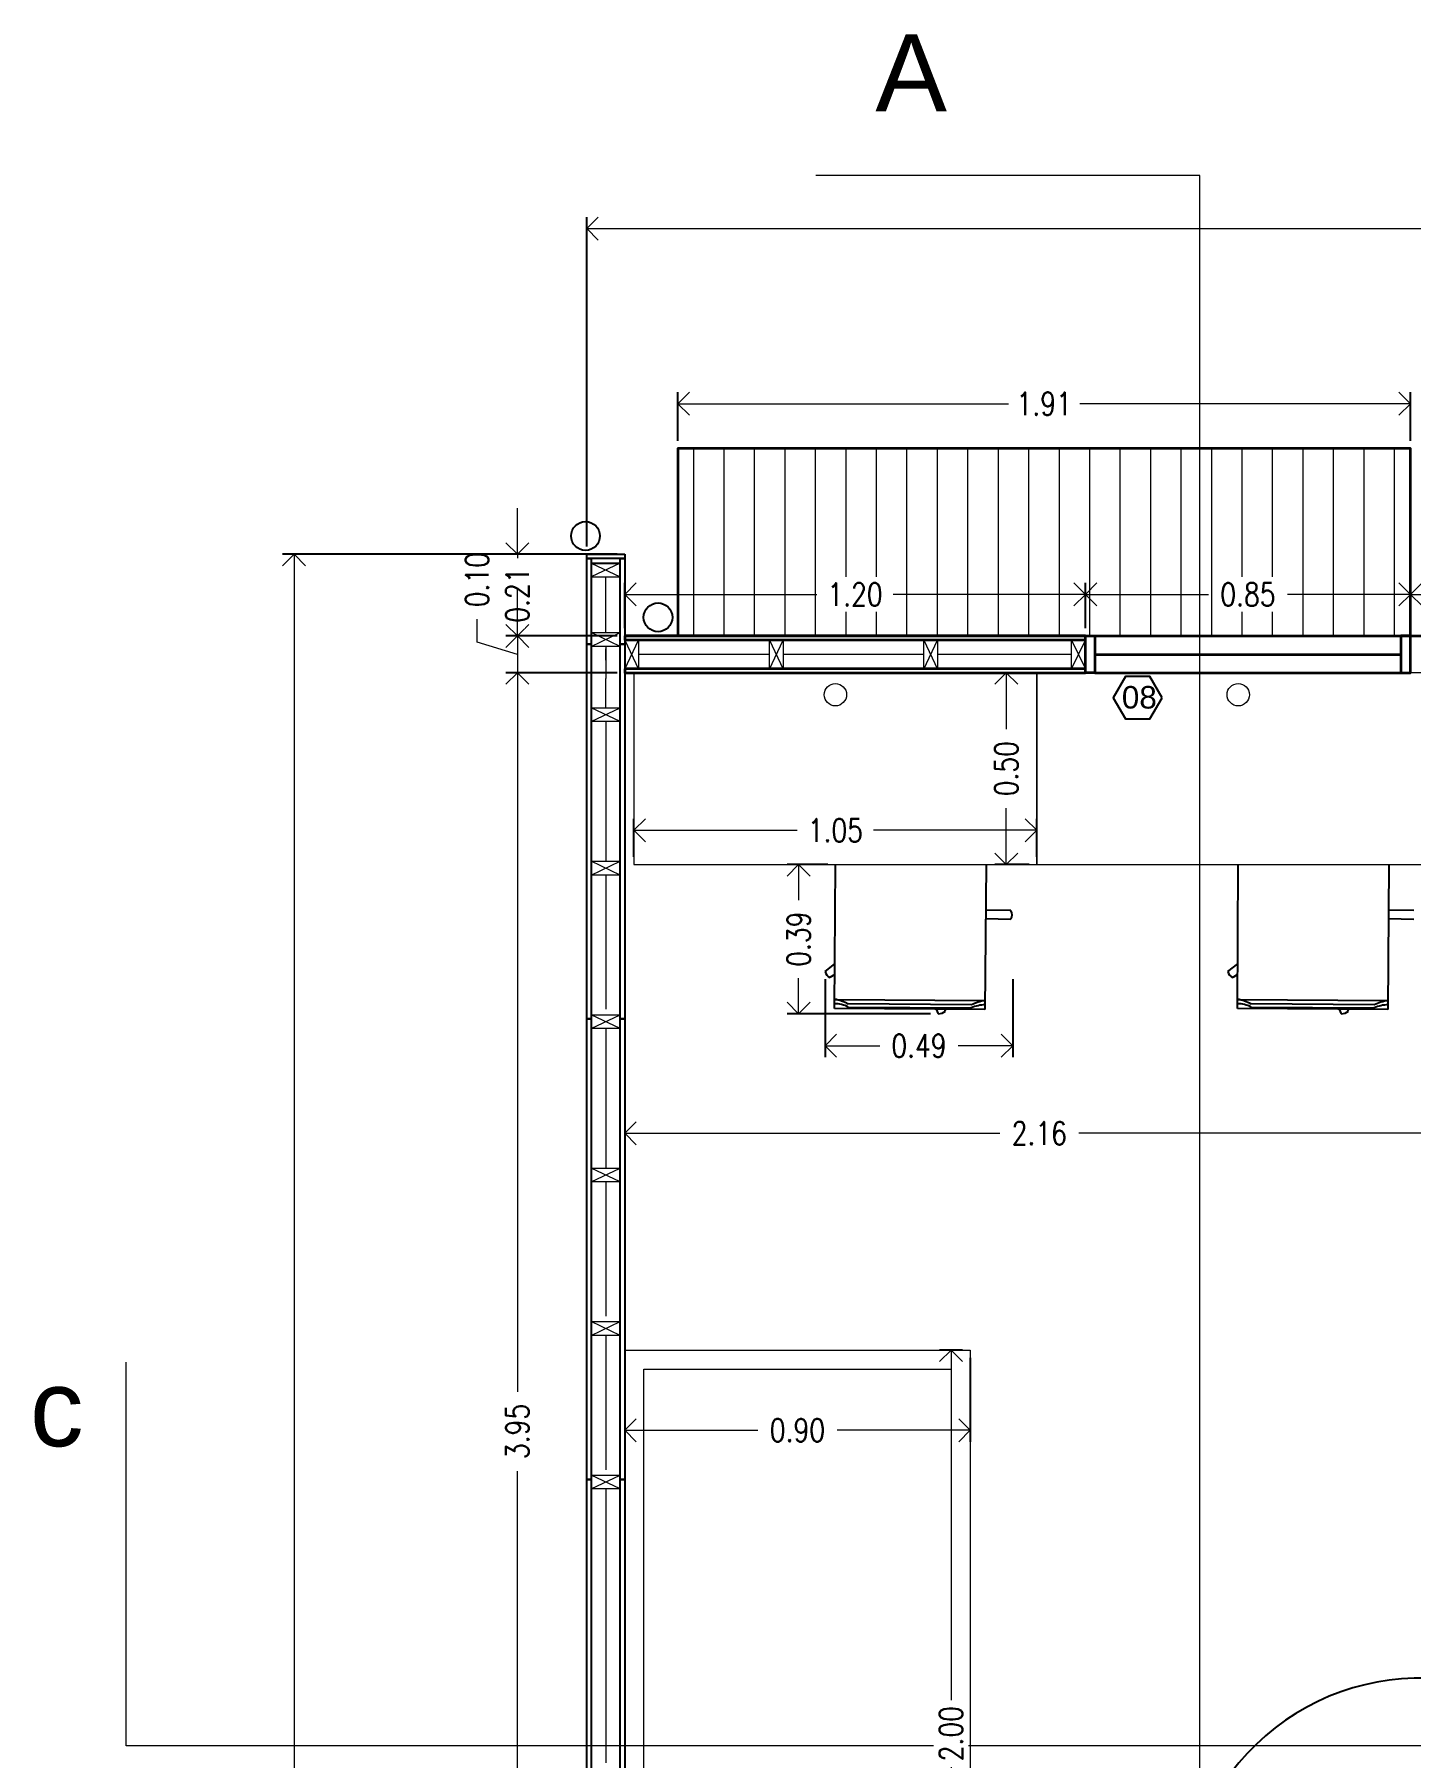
# Model space of a CAD drawing. Header units: inches. Extents: x -102.5 to -49.9, y 36.2 to 69.9.
# Drawn here: x -84.01 to -80.426, y 65.368 to 69.859 of the extents above; entities that cross this region are included whole.
import ezdxf

# ---------------------------------------------------------------- set-up
doc = ezdxf.new("R2010")
doc.units = ezdxf.units.IN
doc.header["$MEASUREMENT"] = 0
doc.linetypes.add('CENTER', pattern=[2, 1.25, -0.25, 0.25, -0.25])
doc.layers.get('DEFPOINTS').update_dxf_attribs({"color": 210})
for name, color, linetype, lineweight in [('A-ANNO-DIMS', 3, 'Continuous', 18), ('A-DETL-MCUT', 4, 'Continuous', 25), ('A-DOOR-FULL', 4, 'Continuous', 25), ('A-ELEV-MBE1', 7, 'Continuous', 35), ('A-ELEV-MBE2', 4, 'Continuous', 25), ('A-FLOR-PATT', 8, 'Continuous', 18), ('A-FURN', 8, 'Continuous', 18), ('A-SECT-MCUT', 7, 'Continuous', 35), ('A-WALL-PATT', 8, 'Continuous', 18), ('A-WALL-STUD', 3, 'Continuous', 18), ('arredi', 7, 'Continuous', 20)]:
    doc.layers.add(name, color=color, linetype=linetype, lineweight=lineweight)
doc.styles.add('E-ROMANS', font='romans.shx', dxfattribs={"width": 0.8})
doc.styles.get("Standard").update_dxf_attribs({"font": 'Arial.ttf'})
doc.dimstyles.new('Fabio1', dxfattribs={"dimscale": 0.001, "dimtxt": 60, "dimasz": 60, "dimexe": 30, "dimexo": 20, "dimgap": 30, "dimtad": 0, "dimzin": 0, "dimdsep": 46, "dimtxsty": 'E-ROMANS', "dimblk": 'OPEN90', "dimcen": 90, "dimclrd": 3, "dimclre": 3, "dimclrt": 3, "dimadec": 0, "dimazin": 0, "dimtfac": 1, "dimtmove": 1, "dimatfit": 3, "dimldrblk": 'OPEN90', "dimfxl": 1, "dimtfill": 1, "dimtolj": 1, "dimtzin": 0, "dimlwd": -1, "dimarcsym": 0})

# ---------------------------------------------------------------- blocks, each defined once
blk = doc.blocks.new('_Open90')
at = {"color": 0, "linetype": 'ByBlock', "lineweight": -2}
for p, q in [((0, 0), (-1, 0)), ((-0.5, 0.5), (0, 0)), ((0, 0), (-0.5, -0.5))]:
    blk.add_line(p, q, dxfattribs=at)
blk = doc.blocks.new('*D1555')
at = {"layer": 'A-ANNO-DIMS', "color": 3, "lineweight": -2, "transparency": 16777216}
for p, q in [((-81.5927, 66.4303), (-81.6527, 66.4303)), ((-81.5927, 64.4306), (-81.6527, 64.4306))]:
    blk.add_line(p, q, dxfattribs=at)
at = {"layer": 'A-ANNO-DIMS', "color": 3, "transparency": 16777216}
for p, q in [((-81.6227, 66.3703), (-81.6227, 65.5336)), ((-81.6227, 64.4906), (-81.6227, 65.3273))]:
    blk.add_line(p, q, dxfattribs=at)
at = {"layer": 'DEFPOINTS', "color": 0, "transparency": 16777216}
for p in [(-81.5727, 66.4303), (-81.6227, 64.4306), (-81.5727, 64.4306)]:
    blk.add_point(p, dxfattribs=at)
at = {"layer": 'A-ANNO-DIMS', "color": 3, "transparency": 16777216, "xscale": 0.06, "yscale": 0.06, "zscale": 0.06}
for p, rotation in [((-81.6227, 66.4303), 90), ((-81.6227, 64.4306), 270)]:
    blk.add_blockref('_Open90', p, dxfattribs=dict(at, rotation=rotation))
at = {"layer": 'A-ANNO-DIMS', "color": 3, "transparency": 16777216, "insert": (-81.6227, 65.4304), "char_height": 0.06, "attachment_point": 5, "rotation": 90, "style": 'E-ROMANS', "bg_fill": 3, "box_fill_scale": 1.25, "bg_fill_color": 256, "bg_fill_true_color": 13158600, "bg_fill_transparency": 0}
blk.add_mtext('\\A1;2.00', dxfattribs=at)
blk = doc.blocks.new('*D1556')
at = {"layer": 'A-ANNO-DIMS', "color": 3, "lineweight": -2, "transparency": 16777216}
for p, q in [((-82.4728, 66.4103), (-82.4728, 66.1912)), ((-81.5727, 66.4103), (-81.5727, 66.1912))]:
    blk.add_line(p, q, dxfattribs=at)
at = {"layer": 'A-ANNO-DIMS', "color": 3, "transparency": 16777216}
for p, q in [((-82.4128, 66.2212), (-82.1259, 66.2212)), ((-81.6327, 66.2212), (-81.9196, 66.2212))]:
    blk.add_line(p, q, dxfattribs=at)
at = {"layer": 'DEFPOINTS', "color": 0, "transparency": 16777216}
for p in [(-82.4728, 66.4303), (-81.5727, 66.4303), (-81.5727, 66.2212)]:
    blk.add_point(p, dxfattribs=at)
at = {"layer": 'A-ANNO-DIMS', "color": 3, "transparency": 16777216, "xscale": 0.06, "yscale": 0.06, "zscale": 0.06, "rotation": 180}
blk.add_blockref('_Open90', (-82.4728, 66.2212), dxfattribs=at)
at = {"layer": 'A-ANNO-DIMS', "color": 3, "transparency": 16777216, "xscale": 0.06, "yscale": 0.06, "zscale": 0.06}
blk.add_blockref('_Open90', (-81.5727, 66.2212), dxfattribs=at)
at = {"layer": 'A-ANNO-DIMS', "color": 3, "transparency": 16777216, "insert": (-82.0228, 66.2212), "char_height": 0.06, "attachment_point": 5, "style": 'E-ROMANS', "bg_fill": 3, "box_fill_scale": 1.25, "bg_fill_color": 256, "bg_fill_true_color": 13158600, "bg_fill_transparency": 0}
blk.add_mtext('\\A1;0.90', dxfattribs=at)
blk = doc.blocks.new('*D1557')
at = {"layer": 'A-ANNO-DIMS', "color": 3, "lineweight": -2, "transparency": 16777216}
for p, q in [((-82.4487, 67.7154), (-82.4487, 67.8148)), ((-81.3992, 67.7154), (-81.3992, 67.8148))]:
    blk.add_line(p, q, dxfattribs=at)
at = {"layer": 'A-ANNO-DIMS', "color": 3, "transparency": 16777216}
for p, q in [((-82.3887, 67.7848), (-82.0237, 67.7848)), ((-81.4592, 67.7848), (-81.8243, 67.7848))]:
    blk.add_line(p, q, dxfattribs=at)
at = {"layer": 'DEFPOINTS', "color": 0, "transparency": 16777216}
for p in [(-81.3992, 67.7848), (-82.4487, 67.6954), (-81.3992, 67.6954)]:
    blk.add_point(p, dxfattribs=at)
at = {"layer": 'A-ANNO-DIMS', "color": 3, "transparency": 16777216, "xscale": 0.06, "yscale": 0.06, "zscale": 0.06, "rotation": 180}
blk.add_blockref('_Open90', (-82.4487, 67.7848), dxfattribs=at)
at = {"layer": 'A-ANNO-DIMS', "color": 3, "transparency": 16777216, "xscale": 0.06, "yscale": 0.06, "zscale": 0.06}
blk.add_blockref('_Open90', (-81.3992, 67.7848), dxfattribs=at)
at = {"layer": 'A-ANNO-DIMS', "color": 3, "transparency": 16777216, "insert": (-81.924, 67.7848), "char_height": 0.06, "attachment_point": 5, "style": 'E-ROMANS', "bg_fill": 3, "box_fill_scale": 1.25, "bg_fill_color": 256, "bg_fill_true_color": 13158600, "bg_fill_transparency": 0}
blk.add_mtext('\\A1;1.05', dxfattribs=at)
blk = doc.blocks.new('*D1558')
at = {"layer": 'A-ANNO-DIMS', "color": 3, "lineweight": -2, "transparency": 16777216}
for p, q in [((-81.4192, 68.1952), (-81.5088, 68.1952)), ((-81.4192, 67.6954), (-81.5088, 67.6954))]:
    blk.add_line(p, q, dxfattribs=at)
at = {"layer": 'A-ANNO-DIMS', "color": 3, "transparency": 16777216}
for p, q in [((-81.4788, 68.1352), (-81.4788, 68.0485)), ((-81.4788, 67.7554), (-81.4788, 67.8422))]:
    blk.add_line(p, q, dxfattribs=at)
at = {"layer": 'DEFPOINTS', "color": 0, "transparency": 16777216}
for p in [(-81.3992, 68.1952), (-81.4788, 67.6954), (-81.3992, 67.6954)]:
    blk.add_point(p, dxfattribs=at)
at = {"layer": 'A-ANNO-DIMS', "color": 3, "transparency": 16777216, "xscale": 0.06, "yscale": 0.06, "zscale": 0.06}
for p, rotation in [((-81.4788, 68.1952), 90), ((-81.4788, 67.6954), 270)]:
    blk.add_blockref('_Open90', p, dxfattribs=dict(at, rotation=rotation))
at = {"layer": 'A-ANNO-DIMS', "color": 3, "transparency": 16777216, "insert": (-81.4788, 67.9453), "char_height": 0.06, "attachment_point": 5, "rotation": 90, "style": 'E-ROMANS', "bg_fill": 3, "box_fill_scale": 1.25, "bg_fill_color": 256, "bg_fill_true_color": 13158600, "bg_fill_transparency": 0}
blk.add_mtext('\\A1;0.50', dxfattribs=at)
blk = doc.blocks.new('*D1559')
at = {"layer": 'A-ANNO-DIMS', "color": 3, "lineweight": -2, "transparency": 16777216}
for p, q in [((-82.4728, 68.1852), (-82.4728, 66.9652)), ((-80.3128, 68.1752), (-80.3128, 66.9652))]:
    blk.add_line(p, q, dxfattribs=at)
at = {"layer": 'A-ANNO-DIMS', "color": 3, "transparency": 16777216}
for p, q in [((-82.4128, 66.9952), (-81.4959, 66.9952)), ((-80.3728, 66.9952), (-81.2896, 66.9952))]:
    blk.add_line(p, q, dxfattribs=at)
at = {"layer": 'DEFPOINTS', "color": 0, "transparency": 16777216}
for p in [(-82.4728, 68.2052), (-80.3128, 68.1952), (-80.3128, 66.9952)]:
    blk.add_point(p, dxfattribs=at)
at = {"layer": 'A-ANNO-DIMS', "color": 3, "transparency": 16777216, "xscale": 0.06, "yscale": 0.06, "zscale": 0.06, "rotation": 180}
blk.add_blockref('_Open90', (-82.4728, 66.9952), dxfattribs=at)
at = {"layer": 'A-ANNO-DIMS', "color": 3, "transparency": 16777216, "xscale": 0.06, "yscale": 0.06, "zscale": 0.06}
blk.add_blockref('_Open90', (-80.3128, 66.9952), dxfattribs=at)
at = {"layer": 'A-ANNO-DIMS', "color": 3, "transparency": 16777216, "insert": (-81.3928, 66.9952), "char_height": 0.06, "attachment_point": 5, "style": 'E-ROMANS', "bg_fill": 3, "box_fill_scale": 1.25, "bg_fill_color": 256, "bg_fill_true_color": 13158600, "bg_fill_transparency": 0}
blk.add_mtext('\\A1;2.16', dxfattribs=at)
blk = doc.blocks.new('*D1560')
at = {"layer": 'A-ANNO-DIMS', "color": 3, "lineweight": -2, "transparency": 16777216}
for p, q in [((-81.9508, 67.3969), (-81.9508, 67.1932)), ((-81.4617, 67.3969), (-81.4617, 67.1932))]:
    blk.add_line(p, q, dxfattribs=at)
at = {"layer": 'A-ANNO-DIMS', "color": 3, "transparency": 16777216}
for p, q in [((-81.8908, 67.2232), (-81.8083, 67.2232)), ((-81.5217, 67.2232), (-81.6043, 67.2232))]:
    blk.add_line(p, q, dxfattribs=at)
at = {"layer": 'DEFPOINTS', "color": 0, "transparency": 16777216}
for p in [(-81.9508, 67.4169), (-81.4617, 67.4169), (-81.4617, 67.2232)]:
    blk.add_point(p, dxfattribs=at)
at = {"layer": 'A-ANNO-DIMS', "color": 3, "transparency": 16777216, "xscale": 0.06, "yscale": 0.06, "zscale": 0.06, "rotation": 180}
blk.add_blockref('_Open90', (-81.9508, 67.2232), dxfattribs=at)
at = {"layer": 'A-ANNO-DIMS', "color": 3, "transparency": 16777216, "xscale": 0.06, "yscale": 0.06, "zscale": 0.06}
blk.add_blockref('_Open90', (-81.4617, 67.2232), dxfattribs=at)
at = {"layer": 'A-ANNO-DIMS', "color": 3, "transparency": 16777216, "insert": (-81.7063, 67.2232), "char_height": 0.06, "attachment_point": 5, "style": 'E-ROMANS', "bg_fill": 3, "box_fill_scale": 1.25, "bg_fill_color": 256, "bg_fill_true_color": 13158600, "bg_fill_transparency": 0}
blk.add_mtext('\\A1;0.49', dxfattribs=at)
blk = doc.blocks.new('*D1561')
at = {"layer": 'A-ANNO-DIMS', "color": 3, "lineweight": -2, "transparency": 16777216}
for p, q in [((-81.944, 67.6954), (-82.0497, 67.6954)), ((-81.6759, 67.3066), (-82.0497, 67.3066))]:
    blk.add_line(p, q, dxfattribs=at)
at = {"layer": 'A-ANNO-DIMS', "color": 3, "transparency": 16777216}
for p, q in [((-82.0197, 67.6354), (-82.0197, 67.603)), ((-82.0197, 67.3666), (-82.0197, 67.399))]:
    blk.add_line(p, q, dxfattribs=at)
at = {"layer": 'DEFPOINTS', "color": 0, "transparency": 16777216}
for p in [(-81.924, 67.6954), (-82.0197, 67.3066), (-81.6559, 67.3066)]:
    blk.add_point(p, dxfattribs=at)
at = {"layer": 'A-ANNO-DIMS', "color": 3, "transparency": 16777216, "xscale": 0.06, "yscale": 0.06, "zscale": 0.06}
for p, rotation in [((-82.0197, 67.6954), 90), ((-82.0197, 67.3066), 270)]:
    blk.add_blockref('_Open90', p, dxfattribs=dict(at, rotation=rotation))
at = {"layer": 'A-ANNO-DIMS', "color": 3, "transparency": 16777216, "insert": (-82.0197, 67.501), "char_height": 0.06, "attachment_point": 5, "rotation": 90, "style": 'E-ROMANS', "bg_fill": 3, "box_fill_scale": 1.25, "bg_fill_color": 256, "bg_fill_true_color": 13158600, "bg_fill_transparency": 0}
blk.add_mtext('\\A1;0.39', dxfattribs=at)
blk = doc.blocks.new('*D1565')
at = {"layer": 'A-ANNO-DIMS', "color": 3, "lineweight": -2, "transparency": 16777216}
for p, q in [((-82.5718, 68.5242), (-82.5718, 69.383)), ((-76.2908, 68.5242), (-76.2908, 69.383))]:
    blk.add_line(p, q, dxfattribs=at)
at = {"layer": 'A-ANNO-DIMS', "color": 3, "transparency": 16777216}
for p, q in [((-82.5118, 69.353), (-79.5333, 69.353)), ((-76.3508, 69.353), (-79.3293, 69.353))]:
    blk.add_line(p, q, dxfattribs=at)
at = {"layer": 'DEFPOINTS', "color": 0, "transparency": 16777216}
for p in [(-82.5718, 69.353), (-82.5718, 68.5042), (-76.2908, 68.5042)]:
    blk.add_point(p, dxfattribs=at)
at = {"layer": 'A-ANNO-DIMS', "color": 3, "transparency": 16777216, "xscale": 0.06, "yscale": 0.06, "zscale": 0.06, "rotation": 180}
blk.add_blockref('_Open90', (-82.5718, 69.353), dxfattribs=at)
at = {"layer": 'A-ANNO-DIMS', "color": 3, "transparency": 16777216, "xscale": 0.06, "yscale": 0.06, "zscale": 0.06}
blk.add_blockref('_Open90', (-76.2908, 69.353), dxfattribs=at)
at = {"layer": 'A-ANNO-DIMS', "color": 3, "transparency": 16777216, "insert": (-79.4313, 69.353), "char_height": 0.06, "attachment_point": 5, "style": 'E-ROMANS', "bg_fill": 3, "box_fill_scale": 1.25, "bg_fill_color": 256, "bg_fill_true_color": 13158600, "bg_fill_transparency": 0}
blk.add_mtext('\\A1;6.28', dxfattribs=at)
blk = doc.blocks.new('*D1566')
at = {"layer": 'A-ANNO-DIMS', "color": 3, "lineweight": -2, "transparency": 16777216}
for p, q in [((-81.2728, 68.3112), (-81.2728, 68.4295)), ((-80.4258, 68.3112), (-80.4258, 68.4295))]:
    blk.add_line(p, q, dxfattribs=at)
at = {"layer": 'A-ANNO-DIMS', "color": 3, "transparency": 16777216}
for p, q in [((-81.2128, 68.3995), (-80.9524, 68.3995)), ((-80.4858, 68.3995), (-80.7461, 68.3995))]:
    blk.add_line(p, q, dxfattribs=at)
at = {"layer": 'DEFPOINTS', "color": 0, "transparency": 16777216}
for p in [(-80.4258, 68.3995), (-81.2728, 68.2912), (-80.4258, 68.2912)]:
    blk.add_point(p, dxfattribs=at)
at = {"layer": 'A-ANNO-DIMS', "color": 3, "transparency": 16777216, "xscale": 0.06, "yscale": 0.06, "zscale": 0.06, "rotation": 180}
blk.add_blockref('_Open90', (-81.2728, 68.3995), dxfattribs=at)
at = {"layer": 'A-ANNO-DIMS', "color": 3, "transparency": 16777216, "xscale": 0.06, "yscale": 0.06, "zscale": 0.06}
blk.add_blockref('_Open90', (-80.4258, 68.3995), dxfattribs=at)
at = {"layer": 'A-ANNO-DIMS', "color": 3, "transparency": 16777216, "insert": (-80.8493, 68.3995), "char_height": 0.06, "attachment_point": 5, "style": 'E-ROMANS', "bg_fill": 3, "box_fill_scale": 1.25, "bg_fill_color": 256, "bg_fill_true_color": 13158600, "bg_fill_transparency": 0}
blk.add_mtext('\\A1;0.85', dxfattribs=at)
blk = doc.blocks.new('*D1568')
at = {"layer": 'A-ANNO-DIMS', "color": 3, "lineweight": -2, "transparency": 16777216}
for p, q in [((-82.4728, 68.3112), (-82.4728, 68.4295)), ((-81.2728, 68.3112), (-81.2728, 68.4295))]:
    blk.add_line(p, q, dxfattribs=at)
at = {"layer": 'A-ANNO-DIMS', "color": 3, "transparency": 16777216}
for p, q in [((-82.4128, 68.3995), (-81.9725, 68.3995)), ((-81.3328, 68.3995), (-81.7731, 68.3995))]:
    blk.add_line(p, q, dxfattribs=at)
at = {"layer": 'DEFPOINTS', "color": 0, "transparency": 16777216}
for p in [(-81.2728, 68.3995), (-82.4728, 68.2912), (-81.2728, 68.2912)]:
    blk.add_point(p, dxfattribs=at)
at = {"layer": 'A-ANNO-DIMS', "color": 3, "transparency": 16777216, "xscale": 0.06, "yscale": 0.06, "zscale": 0.06, "rotation": 180}
blk.add_blockref('_Open90', (-82.4728, 68.3995), dxfattribs=at)
at = {"layer": 'A-ANNO-DIMS', "color": 3, "transparency": 16777216, "xscale": 0.06, "yscale": 0.06, "zscale": 0.06}
blk.add_blockref('_Open90', (-81.2728, 68.3995), dxfattribs=at)
at = {"layer": 'A-ANNO-DIMS', "color": 3, "transparency": 16777216, "insert": (-81.8728, 68.3995), "char_height": 0.06, "attachment_point": 5, "style": 'E-ROMANS', "bg_fill": 3, "box_fill_scale": 1.25, "bg_fill_color": 256, "bg_fill_true_color": 13158600, "bg_fill_transparency": 0}
blk.add_mtext('\\A1;1.20', dxfattribs=at)
blk = doc.blocks.new('*D1569')
at = {"layer": 'A-ANNO-DIMS', "color": 3, "lineweight": -2, "transparency": 16777216}
for p, q in [((-80.4258, 68.3112), (-80.4258, 68.4295)), ((-78.3703, 68.3112), (-78.3703, 68.4295))]:
    blk.add_line(p, q, dxfattribs=at)
at = {"layer": 'A-ANNO-DIMS', "color": 3, "transparency": 16777216}
for p, q in [((-80.3658, 68.3995), (-79.5012, 68.3995)), ((-78.4303, 68.3995), (-79.2949, 68.3995))]:
    blk.add_line(p, q, dxfattribs=at)
at = {"layer": 'DEFPOINTS', "color": 0, "transparency": 16777216}
for p in [(-78.3703, 68.3995), (-80.4258, 68.2912), (-78.3703, 68.2912)]:
    blk.add_point(p, dxfattribs=at)
at = {"layer": 'A-ANNO-DIMS', "color": 3, "transparency": 16777216, "xscale": 0.06, "yscale": 0.06, "zscale": 0.06, "rotation": 180}
blk.add_blockref('_Open90', (-80.4258, 68.3995), dxfattribs=at)
at = {"layer": 'A-ANNO-DIMS', "color": 3, "transparency": 16777216, "xscale": 0.06, "yscale": 0.06, "zscale": 0.06}
blk.add_blockref('_Open90', (-78.3703, 68.3995), dxfattribs=at)
at = {"layer": 'A-ANNO-DIMS', "color": 3, "transparency": 16777216, "insert": (-79.398, 68.3995), "char_height": 0.06, "attachment_point": 5, "style": 'E-ROMANS', "bg_fill": 3, "box_fill_scale": 1.25, "bg_fill_color": 256, "bg_fill_true_color": 13158600, "bg_fill_transparency": 0}
blk.add_mtext('\\A1;2.06', dxfattribs=at)
blk = doc.blocks.new('*D1571')
at = {"layer": 'A-ANNO-DIMS', "color": 3, "lineweight": -2, "transparency": 16777216}
for p, q in [((-82.3343, 68.8002), (-82.3343, 68.9266)), ((-80.4258, 68.8002), (-80.4258, 68.9266))]:
    blk.add_line(p, q, dxfattribs=at)
at = {"layer": 'A-ANNO-DIMS', "color": 3, "transparency": 16777216}
for p, q in [((-82.2743, 68.8966), (-81.4729, 68.8966)), ((-80.4858, 68.8966), (-81.2872, 68.8966))]:
    blk.add_line(p, q, dxfattribs=at)
at = {"layer": 'DEFPOINTS', "color": 0, "transparency": 16777216}
for p in [(-80.4258, 68.8966), (-82.3343, 68.7802), (-80.4258, 68.7802)]:
    blk.add_point(p, dxfattribs=at)
at = {"layer": 'A-ANNO-DIMS', "color": 3, "transparency": 16777216, "xscale": 0.06, "yscale": 0.06, "zscale": 0.06, "rotation": 180}
blk.add_blockref('_Open90', (-82.3343, 68.8966), dxfattribs=at)
at = {"layer": 'A-ANNO-DIMS', "color": 3, "transparency": 16777216, "xscale": 0.06, "yscale": 0.06, "zscale": 0.06}
blk.add_blockref('_Open90', (-80.4258, 68.8966), dxfattribs=at)
at = {"layer": 'A-ANNO-DIMS', "color": 3, "transparency": 16777216, "insert": (-81.38, 68.8966), "char_height": 0.06, "attachment_point": 5, "style": 'E-ROMANS', "bg_fill": 3, "box_fill_scale": 1.25, "bg_fill_color": 256, "bg_fill_true_color": 13158600, "bg_fill_transparency": 0}
blk.add_mtext('\\A1;1.91', dxfattribs=at)
blk = doc.blocks.new('*D1173')
at = {"layer": 'A-ANNO-DIMS', "color": 3, "transparency": 16777216}
for p, q in [((-82.7523, 68.5642), (-82.7523, 68.6242)), ((-82.7523, 68.5042), (-82.7523, 68.494)), ((-82.7523, 68.2912), (-82.7523, 68.3015)), ((-82.7523, 68.2312), (-82.7523, 68.1712))]:
    blk.add_line(p, q, dxfattribs=at)
at = {"layer": 'A-ANNO-DIMS', "color": 3, "lineweight": -2, "transparency": 16777216}
for p, q in [((-82.4928, 68.5042), (-82.7823, 68.5042)), ((-82.4928, 68.2912), (-82.7823, 68.2912))]:
    blk.add_line(p, q, dxfattribs=at)
at = {"layer": 'DEFPOINTS', "color": 0, "transparency": 16777216}
for p in [(-82.4728, 68.5042), (-82.4728, 68.2912)]:
    blk.add_point(p, dxfattribs=at)
at = {"layer": 'A-ANNO-DIMS', "color": 3, "transparency": 16777216, "xscale": 0.06, "yscale": 0.06, "zscale": 0.06}
for p, rotation in [((-82.7523, 68.5042), 270), ((-82.7523, 68.2912), 90)]:
    blk.add_blockref('_Open90', p, dxfattribs=dict(at, rotation=rotation))
at = {"layer": 'A-ANNO-DIMS', "color": 3, "transparency": 16777216, "insert": (-82.7523, 68.3977), "char_height": 0.06, "attachment_point": 5, "rotation": 90, "style": 'E-ROMANS', "bg_fill": 3, "box_fill_scale": 1.25, "bg_fill_color": 256, "bg_fill_true_color": 13158600, "bg_fill_transparency": 0}
blk.add_mtext('\\A1;0.21', dxfattribs=at)
at = {"layer": 'DEFPOINTS', "color": 0, "transparency": 16777216}
blk.add_point((-82.7523, 68.2912), dxfattribs=at)
blk = doc.blocks.new('*D1174')
at = {"layer": 'A-ANNO-DIMS', "color": 3, "transparency": 16777216}
for p, q in [((-82.7523, 68.3512), (-82.7523, 68.4112)), ((-82.8573, 68.2747), (-82.8573, 68.3347)), ((-82.7523, 68.2432), (-82.8573, 68.2747)), ((-82.7523, 68.2912), (-82.7523, 68.1952)), ((-82.7523, 68.2912), (-82.7523, 68.1952)), ((-82.7523, 68.1352), (-82.7523, 68.0752))]:
    blk.add_line(p, q, dxfattribs=at)
at = {"layer": 'A-ANNO-DIMS', "color": 3, "lineweight": -2, "transparency": 16777216}
for p, q in [((-82.4928, 68.2912), (-82.7823, 68.2912)), ((-82.4928, 68.1952), (-82.7823, 68.1952))]:
    blk.add_line(p, q, dxfattribs=at)
at = {"layer": 'DEFPOINTS', "color": 0, "transparency": 16777216}
for p in [(-82.4728, 68.2912), (-82.7523, 68.1952), (-82.4728, 68.1952)]:
    blk.add_point(p, dxfattribs=at)
at = {"layer": 'A-ANNO-DIMS', "color": 3, "transparency": 16777216, "xscale": 0.06, "yscale": 0.06, "zscale": 0.06}
for p, rotation in [((-82.7523, 68.2912), 270), ((-82.7523, 68.1952), 90)]:
    blk.add_blockref('_Open90', p, dxfattribs=dict(at, rotation=rotation))
at = {"layer": 'A-ANNO-DIMS', "color": 3, "transparency": 16777216, "insert": (-82.8573, 68.4379), "char_height": 0.06, "attachment_point": 5, "rotation": 90, "style": 'E-ROMANS', "bg_fill": 3, "box_fill_scale": 1.25, "bg_fill_color": 256, "bg_fill_true_color": 13158600, "bg_fill_transparency": 0}
blk.add_mtext('\\A1;0.10', dxfattribs=at)
blk = doc.blocks.new('*D1161')
at = {"layer": 'A-ANNO-DIMS', "color": 3, "lineweight": -2, "transparency": 16777216}
for p, q in [((-82.4928, 68.1952), (-82.7823, 68.1952)), ((-82.4928, 64.241), (-82.7823, 64.241))]:
    blk.add_line(p, q, dxfattribs=at)
at = {"layer": 'A-ANNO-DIMS', "color": 3, "transparency": 16777216}
for p, q in [((-82.7523, 68.1352), (-82.7523, 66.3213)), ((-82.7523, 64.301), (-82.7523, 66.115))]:
    blk.add_line(p, q, dxfattribs=at)
at = {"layer": 'DEFPOINTS', "color": 0, "transparency": 16777216}
for p in [(-82.4728, 68.1952), (-82.7523, 64.241), (-82.4728, 64.241)]:
    blk.add_point(p, dxfattribs=at)
at = {"layer": 'A-ANNO-DIMS', "color": 3, "transparency": 16777216, "xscale": 0.06, "yscale": 0.06, "zscale": 0.06}
for p, rotation in [((-82.7523, 68.1952), 90), ((-82.7523, 64.241), 270)]:
    blk.add_blockref('_Open90', p, dxfattribs=dict(at, rotation=rotation))
at = {"layer": 'A-ANNO-DIMS', "color": 3, "transparency": 16777216, "insert": (-82.7523, 66.2181), "char_height": 0.06, "attachment_point": 5, "rotation": 90, "style": 'E-ROMANS', "bg_fill": 3, "box_fill_scale": 1.25, "bg_fill_color": 256, "bg_fill_true_color": 13158600, "bg_fill_transparency": 0}
blk.add_mtext('\\A1;3.95', dxfattribs=at)
blk = doc.blocks.new('*D1166')
at = {"layer": 'A-ANNO-DIMS', "color": 3, "lineweight": -2, "transparency": 16777216}
for p, q in [((-82.5918, 68.5042), (-83.3639, 68.5042)), ((-82.5918, 61.0322), (-83.3639, 61.0322))]:
    blk.add_line(p, q, dxfattribs=at)
at = {"layer": 'A-ANNO-DIMS', "color": 3, "transparency": 16777216}
for p, q in [((-83.3339, 68.4442), (-83.3339, 64.8714)), ((-83.3339, 61.0922), (-83.3339, 64.6651))]:
    blk.add_line(p, q, dxfattribs=at)
at = {"layer": 'DEFPOINTS', "color": 0, "transparency": 16777216}
for p in [(-82.5718, 68.5042), (-83.3339, 61.0322), (-82.5718, 61.0322)]:
    blk.add_point(p, dxfattribs=at)
at = {"layer": 'A-ANNO-DIMS', "color": 3, "transparency": 16777216, "xscale": 0.06, "yscale": 0.06, "zscale": 0.06}
for p, rotation in [((-83.3339, 68.5042), 90), ((-83.3339, 61.0322), 270)]:
    blk.add_blockref('_Open90', p, dxfattribs=dict(at, rotation=rotation))
at = {"layer": 'A-ANNO-DIMS', "color": 3, "transparency": 16777216, "insert": (-83.3339, 64.7682), "char_height": 0.06, "attachment_point": 5, "rotation": 90, "style": 'E-ROMANS', "bg_fill": 3, "box_fill_scale": 1.25, "bg_fill_color": 256, "bg_fill_true_color": 13158600, "bg_fill_transparency": 0}
blk.add_mtext('\\A1;7.47', dxfattribs=at)

msp = doc.modelspace()

# ---------------------------------------------------------------- hatches: boundary and pattern name
at = {"layer": 'A-FLOR-PATT'}
h = msp.add_hatch(dxfattribs=at)
h.set_pattern_fill('LINE', color=256, scale=0.025, angle=90, style=0)
h.set_pattern_definition([(90, (-546.31935, 18.03171), (-0.079375, 5e-18), [])])
h.paths.add_polyline_path([(-80.4258, 68.7802), (-81.6107, 68.7802), (-81.6107, 68.5042), (-80.4258, 68.5042)])
h.paths.add_polyline_path([(-80.4258, 68.5042), (-81.6107, 68.5042), (-81.6107, 68.2912), (-81.2728, 68.2912), (-81.2478, 68.2912), (-81.2478, 68.2912), (-80.4508, 68.2912), (-80.4258, 68.2912)])
h.paths.add_polyline_path([(-81.6107, 68.5042), (-82.3248, 68.5042), (-82.3248, 68.2912), (-81.6107, 68.2912)])
h.paths.add_polyline_path([(-81.6107, 68.7802), (-82.3343, 68.7802), (-82.3343, 68.6312), (-82.3248, 68.6312), (-82.3248, 68.5042), (-81.6107, 68.5042)])
h.paths.add_polyline_path([(-82.3248, 68.6312), (-82.3343, 68.6312), (-82.3343, 68.5042), (-82.3248, 68.5042)], flags=17)
h.paths.add_polyline_path([(-82.3248, 68.5042), (-82.3343, 68.5042), (-82.3343, 68.2912), (-82.3248, 68.2912)])

# ---------------------------------------------------------------- linework, layer by layer
for p, q in [((-82.5598, 68.4812), (-82.4848, 68.4812)), ((-81.9261, 67.32), (-81.924, 67.6954)), ((-81.5316, 67.6954), (-81.5343, 67.3178)), ((-80.8766, 67.32), (-80.8745, 67.6954)), ((-80.4821, 67.6954), (-80.4848, 67.3178)), ((-81.5326, 67.5547), (-81.467, 67.5536)), ((-81.4666, 67.5754), (-81.5324, 67.5766)), ((-80.4831, 67.5547), (-80.4175, 67.5536)), ((-80.4171, 67.5754), (-80.4829, 67.5766)), ((-81.9508, 67.4169), (-81.9255, 67.4368)), ((-81.9256, 67.4087), (-81.9381, 67.4008)), ((-80.9013, 67.4169), (-80.8759, 67.4368)), ((-80.8761, 67.4087), (-80.8886, 67.4008)), ((-81.5343, 67.3178), (-81.9261, 67.32)), ((-81.926, 67.3442), (-81.5341, 67.3408)), ((-81.8904, 67.324), (-81.5698, 67.3219)), ((-81.5697, 67.3299), (-81.8903, 67.3321)), ((-81.6614, 67.3185), (-81.6559, 67.3066)), ((-81.6369, 67.3135), (-81.6391, 67.3184)), ((-80.4848, 67.3178), (-80.8766, 67.32)), ((-80.8765, 67.3442), (-80.4846, 67.3408)), ((-80.8409, 67.324), (-80.5203, 67.3219)), ((-80.5202, 67.3299), (-80.8408, 67.3321)), ((-80.6119, 67.3185), (-80.6064, 67.3066)), ((-80.5874, 67.3135), (-80.5896, 67.3184)), ((-81.6369, 67.3135), (-81.6369, 67.3135)), ((-80.5874, 67.3135), (-80.5874, 67.3135))]:
    msp.add_line(p, q)
msp.add_lwpolyline([(-82.4728, 68.5042), (-82.4728, 68.4932), (-82.5718, 68.4932), (-82.5718, 68.5042), (-82.4728, 68.5042)])
for centre, radius, start, end in [((-81.4835, 67.5648), 0.02, 325.8855, 32.1145), ((-81.9289, 67.4211), 0.0223, 190.7335, 245.5905), ((-80.8794, 67.4211), 0.0223, 190.7335, 245.5905), ((-81.9254, 67.2577), 0.075, 62.1906, 90.4971), ((-81.9425, 67.2373), 0.1082, 61.1485, 81.225), ((-81.5291, 67.2305), 0.1, 92.9497, 114.0654), ((-81.5212, 67.2346), 0.1069, 96.8303, 116.9938), ((-80.893, 67.2373), 0.1082, 61.1485, 81.225), ((-80.8759, 67.2577), 0.075, 62.1906, 90.4971), ((-80.4795, 67.2305), 0.1, 92.9497, 114.0654), ((-80.4717, 67.2346), 0.1069, 96.8303, 116.9938), ((-81.6565, 67.338), 0.0314, 271.1954, 308.6184), ((-80.607, 67.338), 0.0314, 271.1954, 308.6184)]:
    msp.add_arc(centre, radius, start, end)
at = {"layer": 'A-DETL-MCUT'}
for points in [[(-82.5718, 68.2702), (-82.5718, 68.4932), (-82.5598, 68.4932), (-82.5598, 68.2702)], [(-82.4848, 68.2702), (-82.4848, 68.4932), (-82.4728, 68.4932), (-82.4728, 68.2702)], [(-82.5718, 67.2932), (-82.5718, 68.2702), (-82.5598, 68.2702), (-82.5598, 67.2932)], [(-82.4848, 67.2932), (-82.4848, 68.2702), (-82.4728, 68.2702), (-82.4728, 67.2932)], [(-82.5718, 66.0932), (-82.5718, 67.2932), (-82.5598, 67.2932), (-82.5598, 66.0932)], [(-82.4848, 66.0932), (-82.4848, 67.2932), (-82.4728, 67.2932), (-82.4728, 66.0932)], [(-82.5718, 64.9432), (-82.5718, 66.0932), (-82.5598, 66.0932), (-82.5598, 64.9432)], [(-82.4848, 64.9432), (-82.4848, 66.0932), (-82.4728, 66.0932), (-82.4728, 64.9432)]]:
    msp.add_lwpolyline(points, close=True, dxfattribs=at)
at = {"layer": 'A-DOOR-FULL', "linetype": 'CENTER'}
msp.add_arc((-80.3987, 64.9564), 0.6192, 82.4918, 179.1888, dxfattribs=at)
at = {"layer": 'A-ELEV-MBE1'}
for p, q in [((-82.4728, 68.2912), (-76.3898, 68.2912)), ((-81.2478, 68.2432), (-80.4508, 68.2432)), ((-81.2478, 68.1952), (-80.4508, 68.1952))]:
    msp.add_line(p, q, dxfattribs=at)
msp.add_lwpolyline([(-80.4258, 68.2912), (-80.4258, 68.7802), (-82.3343, 68.7802), (-82.3343, 68.2912)], dxfattribs=at)
for points in [[(-81.2728, 68.2912), (-81.2478, 68.2912), (-81.2478, 68.1952), (-81.2728, 68.1952)], [(-80.4258, 68.2912), (-80.4508, 68.2912), (-80.4508, 68.1952), (-80.4258, 68.1952)]]:
    msp.add_lwpolyline(points, close=True, dxfattribs=at)
at = {"layer": 'A-ELEV-MBE1', "lineweight": 20}
for points in [[(-81.3992, 68.1952), (-82.4487, 68.1952), (-82.4487, 67.6954), (-81.3992, 67.6954), (-81.3992, 68.1952)], [(-80.3497, 68.1952), (-81.3992, 68.1952), (-81.3992, 67.6954), (-80.3497, 67.6954), (-80.3497, 68.1952)], [(-82.4728, 64.4306), (-82.4728, 66.4303), (-81.5727, 66.4303), (-81.5727, 64.4306), (-82.4728, 64.4306)]]:
    msp.add_lwpolyline(points, dxfattribs=at)
msp.add_lwpolyline([(-82.4228, 64.4806), (-82.4228, 66.3803), (-81.6227, 66.3803), (-81.6227, 64.4806)], close=True, dxfattribs=at)
for centre in [(-81.924, 68.1382), (-80.8745, 68.1382)]:
    msp.add_circle(centre, 0.0292, dxfattribs=at)
at = {"layer": 'A-ELEV-MBE2', "ltscale": 0.05}
for centre in [(-82.5748, 68.5518), (-82.3859, 68.3397)]:
    msp.add_circle(centre, 0.0375, dxfattribs=at)
at = {"layer": 'A-FURN'}
msp.add_line((-82.4728, 66.2487), (-82.4728, 64.2487), dxfattribs=at)
at = {"layer": 'A-SECT-MCUT'}
msp.add_lwpolyline([(-82.4728, 68.2052), (-82.4728, 68.1952), (-81.2728, 68.1952), (-81.2728, 68.2052)], close=True, dxfattribs=at)
at = {"layer": 'A-WALL-PATT', "ltscale": 0.1}
for p, q in [((-82.5223, 68.3003), (-82.5223, 68.4452)), ((-82.5223, 68.2642), (-82.5223, 68.1808)), ((-82.5223, 68.2282), (-82.5223, 68.2573)), ((-82.0958, 68.2426), (-82.4368, 68.2426)), ((-81.6938, 68.2426), (-82.0598, 68.2426)), ((-81.3088, 68.2426), (-81.6578, 68.2426)), ((-82.5223, 68.1042), (-82.5223, 68.1808)), ((-82.5223, 68.0682), (-82.5223, 67.7042)), ((-82.5223, 67.6682), (-82.5223, 67.3182)), ((-82.5223, 67.2682), (-82.5223, 66.9042)), ((-82.5223, 66.8682), (-82.5223, 66.5182)), ((-82.5223, 66.4682), (-82.5223, 66.1182)), ((-82.5223, 66.0682), (-82.5223, 65.7182)), ((-82.5223, 65.7182), (-82.5223, 65.3541))]:
    msp.add_line(p, q, dxfattribs=at)
at = {"layer": 'arredi'}
for p, q in [((-80.9748, 69.4912), (-81.9748, 69.4912)), ((-80.9748, 60.3233), (-80.9748, 69.4912)), ((-83.7718, 65.3985), (-83.7718, 66.3985)), ((-75.0908, 65.3985), (-83.7718, 65.3985))]:
    msp.add_line(p, q, dxfattribs=at)

# ---------------------------------------------------------------- texts
at = {"char_height": 0.2, "attachment_point": 1}
for s, width, insert in [('A', 0.56926, (-81.8198, 69.8589)), ('c', 0.544378, (-84.0221, 66.3795))]:
    msp.add_mtext_dynamic_manual_height_columns(s, width=width, gutter_width=1, heights=[0], dxfattribs=dict(at, insert=insert))

# ---------------------------------------------------------------- next in the draw order: dimensions: what is measured, and where the dimension line sits
at = {"layer": 'A-ANNO-DIMS'}
for base, p1, p2, picture, middle in [((-82.5718, 69.353), (-76.2908, 68.5042), (-82.5718, 68.5042), '*D1565', (-79.4313, 69.353)), ((-80.4258, 68.3995), (-81.2728, 68.2912), (-80.4258, 68.2912), '*D1566', (-80.8493, 68.3995)), ((-81.3992, 67.7848), (-82.4487, 67.6954), (-81.3992, 67.6954), '*D1557', (-81.924, 67.7848))]:
    dim = msp.add_linear_dim(base=base, p1=p1, p2=p2, dimstyle='Fabio1', dxfattribs=at)
    dim.commit()
    dim.dimension.update_dxf_attribs({"geometry": picture, "text_midpoint": middle})
dim = msp.add_linear_dim(base=(-81.6227, 64.4306), p1=(-81.5727, 66.4303), p2=(-81.5727, 64.4306), angle=90, dimstyle='Fabio1', dxfattribs=at)
dim.commit()
dim.dimension.update_dxf_attribs({"geometry": '*D1555', "text_midpoint": (-81.6227, 65.4304)})

# ---------------------------------------------------------------- next in the draw order: dimensions: what is measured, and where the dimension line sits
for base, p1, p2, picture, middle in [((-80.4258, 68.8966), (-82.3343, 68.7802), (-80.4258, 68.7802), '*D1571', (-81.38, 68.8966)), ((-81.2728, 68.3995), (-82.4728, 68.2912), (-81.2728, 68.2912), '*D1568', (-81.8728, 68.3995)), ((-78.3703, 68.3995), (-80.4258, 68.2912), (-78.3703, 68.2912), '*D1569', (-79.398, 68.3995)), ((-81.5727, 66.2212), (-82.4728, 66.4303), (-81.5727, 66.4303), '*D1556', (-82.0228, 66.2212))]:
    dim = msp.add_linear_dim(base=base, p1=p1, p2=p2, dimstyle='Fabio1', dxfattribs=at)
    dim.commit()
    dim.dimension.update_dxf_attribs({"geometry": picture, "text_midpoint": middle})
dim = msp.add_linear_dim(base=(-81.4788, 67.6954), p1=(-81.3992, 68.1952), p2=(-81.3992, 67.6954), angle=90, dimstyle='Fabio1', dxfattribs=at)
dim.commit()
dim.dimension.update_dxf_attribs({"geometry": '*D1558', "text_midpoint": (-81.4788, 67.9453)})

# ---------------------------------------------------------------- next in the draw order: dimensions: what is measured, and where the dimension line sits
dim = msp.add_linear_dim(base=(-80.3128, 66.9952), p1=(-82.4728, 68.2052), p2=(-80.3128, 68.1952), dimstyle='Fabio1', dxfattribs=at)
dim.commit()
dim.dimension.update_dxf_attribs({"geometry": '*D1559', "text_midpoint": (-81.3928, 66.9952)})

# ---------------------------------------------------------------- next in the draw order: linework, layer by layer
at = {"color": 7}
msp.add_lwpolyline([(-81.0727, 68.1303), (-81.1045, 68.1855), (-81.1682, 68.1855), (-81.2, 68.1303), (-81.1682, 68.0752), (-81.1045, 68.0752)], close=True, dxfattribs=at)
at = {"layer": 'A-WALL-STUD'}
for p, q in [((-82.0958, 68.2051), (-82.0598, 68.2801)), ((-82.0958, 68.2801), (-82.0598, 68.2051)), ((-81.6938, 68.2051), (-81.6578, 68.2801)), ((-81.6938, 68.2801), (-81.6578, 68.2051)), ((-81.3088, 68.2052), (-81.2728, 68.2802)), ((-81.3088, 68.2802), (-81.2728, 68.2052))]:
    msp.add_line(p, q, dxfattribs=at)
for points in [[(-82.0958, 68.2051), (-82.0958, 68.2801), (-82.0598, 68.2801), (-82.0598, 68.2051)], [(-81.6938, 68.2051), (-81.6938, 68.2801), (-81.6578, 68.2801), (-81.6578, 68.2051)], [(-81.3088, 68.2052), (-81.3088, 68.2802), (-81.2728, 68.2802), (-81.2728, 68.2052)]]:
    msp.add_lwpolyline(points, close=True, dxfattribs=at)

# ---------------------------------------------------------------- next in the draw order: texts
msp.add_text('08', height=0.05865).set_placement((-81.1778, 68.1021))

# ---------------------------------------------------------------- next in the draw order: dimensions: what is measured, and where the dimension line sits
at = {"layer": 'A-ANNO-DIMS'}
dim = msp.add_linear_dim(base=(-82.7523, 68.2912), p1=(-82.4728, 68.5042), p2=(-82.4728, 68.2912), angle=90, dimstyle='Fabio1', dxfattribs=at)
dim.commit()
dim.dimension.update_dxf_attribs({"geometry": '*D1173', "text_midpoint": (-82.7523, 68.3977)})
dim = msp.add_linear_dim(base=(-81.4617, 67.2232), p1=(-81.9508, 67.4169), p2=(-81.4617, 67.4169), dimstyle='Fabio1', dxfattribs=at)
dim.commit()
dim.dimension.update_dxf_attribs({"geometry": '*D1560', "text_midpoint": (-81.7063, 67.2232)})

# ---------------------------------------------------------------- next in the draw order: dimensions: what is measured, and where the dimension line sits
for base, p1, p2, picture, middle in [((-82.7523, 68.1952), (-82.4728, 68.2912), (-82.4728, 68.1952), '*D1174', (-82.8573, 68.3647)), ((-82.0197, 67.3066), (-81.924, 67.6954), (-81.6559, 67.3066), '*D1561', (-82.0197, 67.501))]:
    dim = msp.add_linear_dim(base=base, p1=p1, p2=p2, angle=90, dimstyle='Fabio1', dxfattribs=at)
    dim.commit()
    dim.dimension.update_dxf_attribs({"geometry": picture, "text_midpoint": middle})

# ---------------------------------------------------------------- next in the draw order: linework, layer by layer
at = {"layer": 'A-SECT-MCUT'}
msp.add_lwpolyline([(-82.4728, 68.2912), (-82.4728, 68.2812), (-81.2728, 68.2812), (-81.2728, 68.2912)], close=True, dxfattribs=at)

# ---------------------------------------------------------------- next in the draw order: dimensions: what is measured, and where the dimension line sits
at = {"layer": 'A-ANNO-DIMS'}
dim = msp.add_linear_dim(base=(-82.7523, 64.241), p1=(-82.4728, 68.1952), p2=(-82.4728, 64.241), angle=90, dimstyle='Fabio1', dxfattribs=at)
dim.commit()
dim.dimension.update_dxf_attribs({"geometry": '*D1161', "text_midpoint": (-82.7523, 66.2181)})

# ---------------------------------------------------------------- next in the draw order: linework, layer by layer
at = {"layer": 'A-WALL-STUD'}
for p, q in [((-82.4728, 68.2051), (-82.4368, 68.2801)), ((-82.4728, 68.2801), (-82.4368, 68.2051))]:
    msp.add_line(p, q, dxfattribs=at)
msp.add_lwpolyline([(-82.4728, 68.2051), (-82.4728, 68.2801), (-82.4368, 68.2801), (-82.4368, 68.2051)], close=True, dxfattribs=at)

# ---------------------------------------------------------------- next in the draw order: dimensions: what is measured, and where the dimension line sits
at = {"layer": 'A-ANNO-DIMS'}
dim = msp.add_linear_dim(base=(-83.3339, 61.0322), p1=(-82.5718, 68.5042), p2=(-82.5718, 61.0322), angle=90, dimstyle='Fabio1', dxfattribs=at)
dim.commit()
dim.dimension.update_dxf_attribs({"geometry": '*D1166', "text_midpoint": (-83.3339, 64.7682)})

# ---------------------------------------------------------------- next in the draw order: linework, layer by layer
at = {"layer": 'A-WALL-STUD'}
for p, q in [((-82.4848, 68.4812), (-82.5598, 68.4452)), ((-82.5598, 68.4812), (-82.4848, 68.4452)), ((-82.4848, 68.2642), (-82.5598, 68.3002)), ((-82.5598, 68.2642), (-82.4848, 68.3002)), ((-82.4848, 68.0682), (-82.5598, 68.1042)), ((-82.5598, 68.0682), (-82.4848, 68.1042)), ((-82.4848, 67.6682), (-82.5598, 67.7042)), ((-82.5598, 67.6682), (-82.4848, 67.7042)), ((-82.4848, 67.2682), (-82.5598, 67.3042)), ((-82.5598, 67.2682), (-82.4848, 67.3042)), ((-82.4848, 66.8682), (-82.5598, 66.9042)), ((-82.5598, 66.8682), (-82.4848, 66.9042)), ((-82.4848, 66.4682), (-82.5598, 66.5042)), ((-82.5598, 66.4682), (-82.4848, 66.5042)), ((-82.4848, 66.0682), (-82.5598, 66.1042)), ((-82.5598, 66.0682), (-82.4848, 66.1042))]:
    msp.add_line(p, q, dxfattribs=at)
for points in [[(-82.4848, 68.4812), (-82.5598, 68.4812), (-82.5598, 68.4452), (-82.4848, 68.4452)], [(-82.4848, 68.2642), (-82.5598, 68.2642), (-82.5598, 68.3002), (-82.4848, 68.3002)], [(-82.4848, 68.0682), (-82.5598, 68.0682), (-82.5598, 68.1042), (-82.4848, 68.1042)], [(-82.4848, 67.6682), (-82.5598, 67.6682), (-82.5598, 67.7042), (-82.4848, 67.7042)], [(-82.4848, 67.2682), (-82.5598, 67.2682), (-82.5598, 67.3042), (-82.4848, 67.3042)], [(-82.4848, 66.8682), (-82.5598, 66.8682), (-82.5598, 66.9042), (-82.4848, 66.9042)], [(-82.4848, 66.4682), (-82.5598, 66.4682), (-82.5598, 66.5042), (-82.4848, 66.5042)], [(-82.4848, 66.0682), (-82.5598, 66.0682), (-82.5598, 66.1042), (-82.4848, 66.1042)]]:
    msp.add_lwpolyline(points, close=True, dxfattribs=at)

doc.saveas('drawing.dxf')
